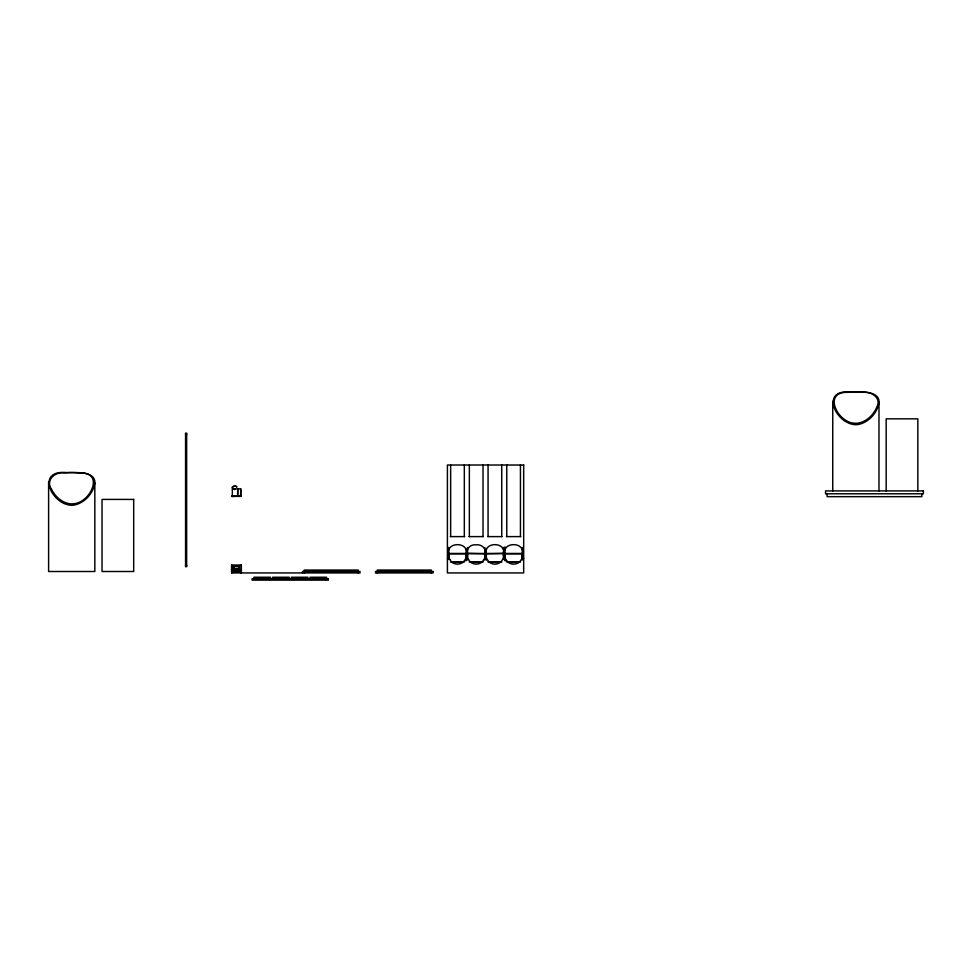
<?xml version="1.0" encoding="UTF-8"?>
<svg xmlns="http://www.w3.org/2000/svg" width="972" height="972" viewBox="0 0 972 972"><rect width="100%" height="100%" fill="white"/><g stroke="black" fill="none" stroke-linecap="round" stroke-linejoin="round"><path stroke-width="1.46" d="M467.556 559.969C465.053 552.315 467.544 544.162 476.195 544.794C484.834 544.162 487.324 552.315 484.821 559.969M503.532 556.093L503.532 555M504.966 549.909C506.789 542.898 520.36 542.886 522.243 549.873M448.845 549.848C450.765 542.911 464.191 542.911 466.123 549.848M486.267 549.848C488.187 542.911 501.613 542.911 503.532 549.848M94.831 482.768C93.434 493.399 84.552 503.095 73.981 505.1A14.774 12.976 0 0 1 69.632 505.124C50.495 502.463 36.292 469.646 66.582 472.562A22.806 4.228 0 0 1 78.064 472.623A22.878 4.994 0 0 1 82.122 472.963C87.65 473.279 95.426 475.94 94.831 482.768L94.831 571.5L48.6 571.5L48.6 481.918M878.98 402.189C877.57 412.821 868.689 422.504 858.13 424.521A14.774 12.976 0 0 1 853.781 424.545C834.705 421.945 820.404 389.043 850.731 391.971A22.806 4.228 0 0 1 862.213 392.032A22.878 4.994 0 0 1 866.271 392.384C871.799 392.7 879.575 395.349 878.98 402.189L878.98 490.909M241.032 571.572L232.721 572.216L231.883 571.572M876.695 407.39C881.956 398.374 871.69 391.242 863.27 392.348A21.821 4.763 0 0 0 848.301 392.36C822.045 391.266 837.512 422.273 853.878 423.148A14.495 12.575 0 0 0 858.033 423.136C866.514 421.799 873.306 415.044 876.683 407.414M465.953 560.917L466.123 553.457L448.845 553.457L449.028 559.508M484.663 559.508L484.821 547.455M522.061 559.508L522.243 553.457L504.966 553.457L505.173 560.917M233.559 486.243L232.296 487.045L232.393 496.097M236.075 488.649L235.613 489.013A1.64 1.397 0 0 1 235.248 489.195A1.507 1.312 0 0 1 233.997 489.22M235.783 489.038L235.115 489.39A1.507 1.324 0 0 1 234.106 489.402L232.442 487.543M233.802 486.219L235.236 486.207M185.567 433.913L186.648 433.913M185.567 434.411L186.648 434.411M240.801 496.097L240.801 488.892L237.63 488.892L237.63 496.097M450.291 536.605L464.677 536.605M468.99 536.605L483.388 536.605M487.701 536.605L502.099 536.605M506.412 536.605L520.798 536.605M467.556 547.455L467.556 553.457L484.821 553.457M449.028 553.846L465.953 553.846L466.062 559.483M467.556 553.457L484.663 553.846M486.462 553.846L503.532 553.457L486.267 553.457L486.462 559.508M505.173 553.846L522.061 553.846M447.412 558.548L448.396 558.548A1.494 1.494 0 0 1 449.732 559.362M523.677 558.548L522.705 558.548A1.482 1.482 0 0 0 521.381 559.35L521.211 559.702A8.639 8.639 0 0 1 505.829 559.228L503.484 558.548L502.731 559.228A8.639 8.639 0 0 1 487.106 559.228L486.34 558.548L484.007 559.228A8.639 8.639 0 0 1 468.383 559.228L466.038 558.548L465.284 559.228A8.639 8.639 0 0 1 449.902 559.702L449.659 559.228M450.437 561.925L464.543 561.925M469.16 561.925L483.254 561.925M487.871 561.925L501.953 561.925M506.57 561.925L520.652 561.925M451.846 562.338L463.134 562.338M470.57 562.338L481.845 562.338M489.281 562.338L500.544 562.338M507.979 562.338L519.242 562.338M185.567 565.437L186.648 565.437M185.567 565.923L186.648 565.923M234.665 486.207L235.37 486.219M235.516 486.231L236.281 486.377M236.16 486.389L236.913 487.13L236.512 486.559M233.863 489.159L232.539 488.029M51.467 489.268C55.088 496.34 61.613 502.585 69.729 503.739A14.495 12.575 0 0 0 73.884 503.715C90.36 502.658 105.365 471.602 79.121 472.927A21.821 4.763 0 0 0 64.152 472.939C54.869 471.614 45.259 480.241 51.467 489.256M241.068 572.787L240.752 570.637L232.211 570.637L231.858 572.787M465.953 553.846L466.001 559.617M921.821 493.788L921.821 496.668L827.136 496.668L827.136 493.788M917.835 490.909L917.835 418.835L886.172 418.835L886.172 490.909M832.749 401.327L832.749 490.909M522.243 547.455L522.243 559.969M520.445 465.017L520.445 536.605M506.764 465.017L506.764 536.605M504.966 546.811L504.966 560.042M503.532 547.455L503.362 559.508M501.734 465.017L501.734 536.605M488.066 465.017L488.066 536.605M486.267 548.949L486.267 560.042M483.023 465.017L483.023 536.605M469.355 465.017L469.355 536.605M467.751 553.846L467.751 559.508M466.123 548.949L466.123 560.054M464.324 465.017L464.324 536.605M450.644 465.017L450.644 536.605M448.845 547.455L448.845 558.876M431.349 572.933L431.349 570.054L377.245 570.054L377.245 572.933M358.303 572.933L358.303 570.054L304.2 570.054L304.2 572.933M326.568 578.692L326.568 577.247L310.019 577.247L310.019 578.692M307.869 578.692L307.869 577.247L291.321 577.247L291.321 578.692M302.462 572.933L302.462 571.5L360.029 571.5L360.029 572.933L231.567 572.933L231.567 565.024L241.36 565.024L241.36 572.933M289.158 578.692L289.158 577.247L272.61 577.247L272.61 578.692M270.447 578.692L270.447 577.247L253.899 577.247L253.899 578.692M241.19 496.388L231.725 496.388M241.214 565.024L241.214 572.787M240.655 488.892L240.655 495.902L237.775 495.902L237.775 488.892M238.76 566.312L238.76 569.045L234.155 569.045L234.155 566.312M238.626 568.912L238.626 566.603L234.301 566.603L234.301 568.912M231.713 565.024L231.713 572.787M186.648 433.062L186.648 566.785M185.567 433.062L185.567 566.785M238.905 570.637A1.543 1.543 0 0 1 241.068 570.989M523.677 465.017L447.412 465.017L447.412 572.933L523.677 572.933L523.677 465.017M923.4 490.909L825.556 490.909L825.556 493.788L923.4 493.788L923.4 490.909M241.36 496.097L231.567 496.388L241.36 496.097M133.686 499.414L102.036 499.414L102.036 571.5L133.686 571.5L133.686 499.414M238.905 566.312L232.211 566.312L232.211 569.191L238.905 569.191L238.905 566.312M433.075 571.5L375.52 571.5L375.52 572.933L433.075 572.933L433.075 571.5M328.366 578.692L252.1 578.692L252.1 580.126L328.366 580.126L328.366 578.692"/></g></svg>
